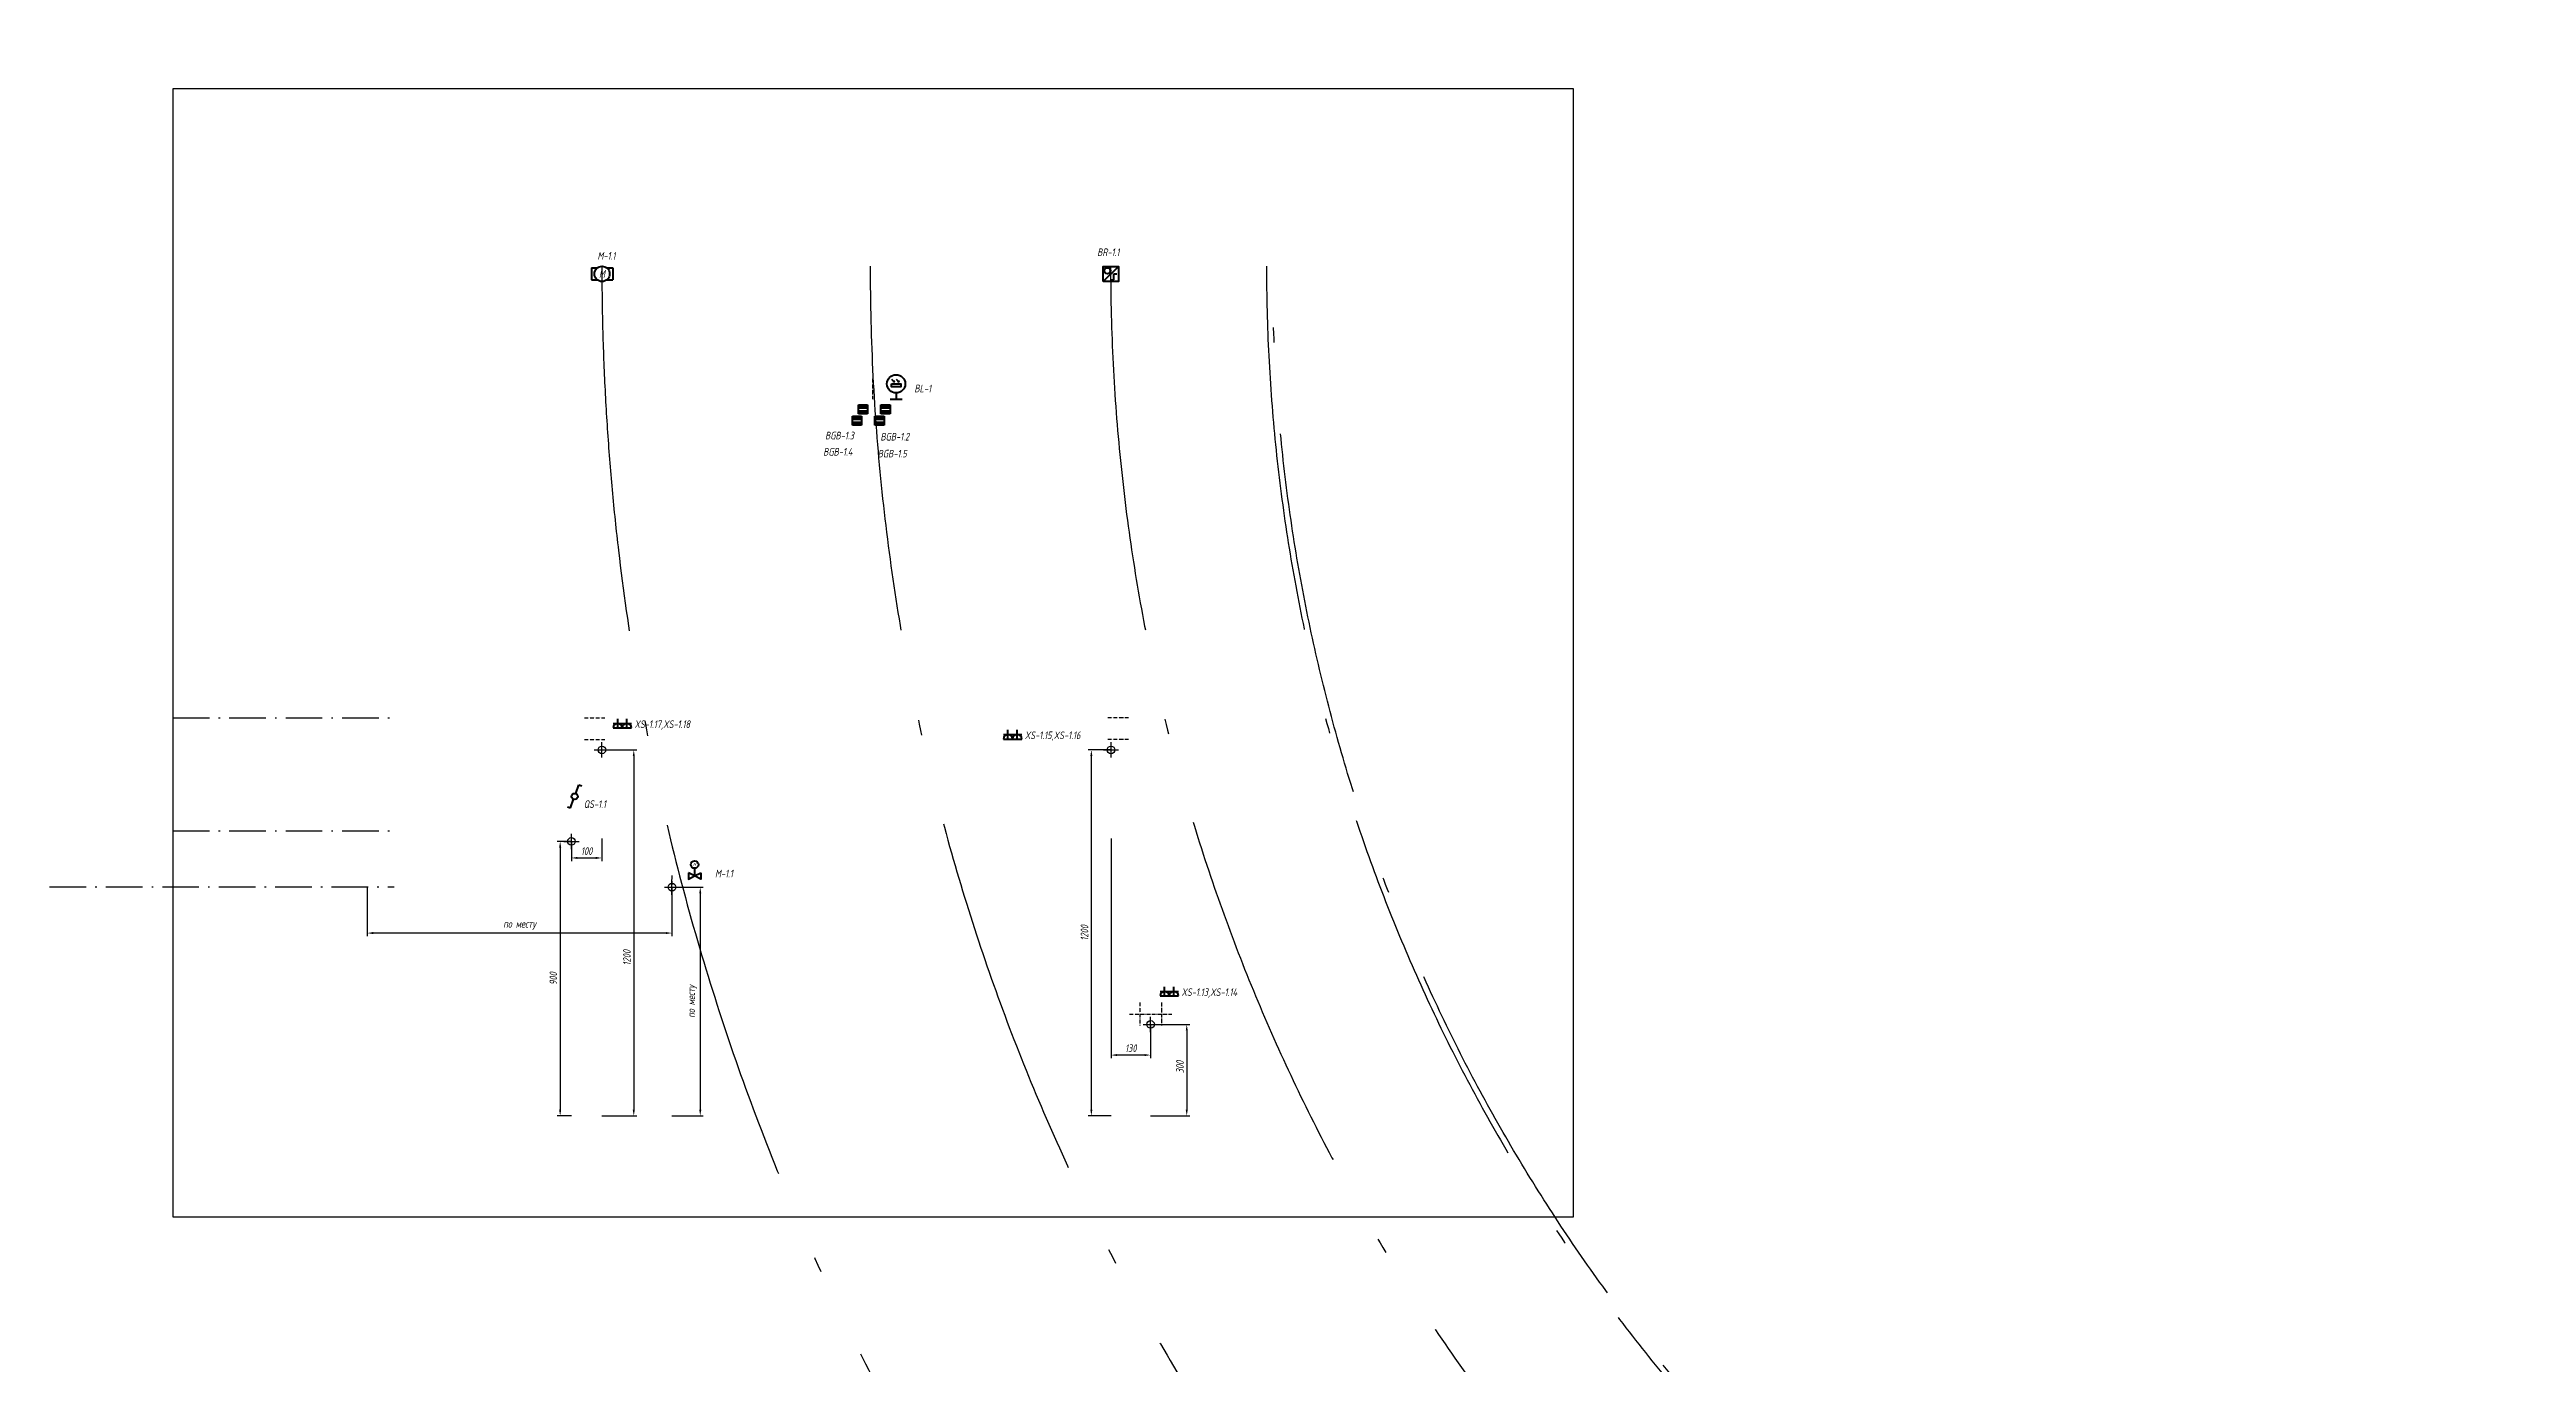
# Model space of a CAD drawing. Header units: millimetres. Extents: x -47065 to -19574, y -34741 to 8266.
# Drawn here: x -46610 to -38486, y -30433 to -26124 of the extents above; entities that cross this region are included whole.
import ezdxf
from ezdxf.enums import TextEntityAlignment as Align

# ---------------------------------------------------------------- set-up
doc = ezdxf.new("R2010")
doc.units = ezdxf.units.MM
doc.header["$PDMODE"] = 34
doc.header["$PDSIZE"] = 25
doc.linetypes.add('ACAD_ISO10W100', pattern=[18.5, 12, -3, 0.5, -3])
doc.linetypes.add('DASHED', pattern=[19.05, 12.7, -6.35])
doc.layers.add('02 ЭОМ и СС', color=7, linetype='Continuous')
doc.layers.add('11 Привязка размеры', color=7, linetype='Continuous')
doc.layers.add('100 noprint', color=1, linetype='Continuous', plot=False)
doc.styles.get("Standard").update_dxf_attribs({"font": ''})
doc.styles.add('ГОСТ-ISOCPEUR', font='isocpeui.ttf', dxfattribs={"width": 0.8})
doc.styles.get('Standard').set_extended_font_data('Ubuntu')
doc.dimstyles.new('ISO-25', dxfattribs={"dimtxt": 2.5, "dimasz": 2.5, "dimexe": 1.25, "dimexo": 0.625, "dimtad": 1, "dimtxsty": 'Standard', "dimcen": 2.5, "dimadec": 0, "dimazin": 0, "dimtfac": 1, "dimtmove": 0, "dimatfit": 3, "dimfxl": 1, "dimarcsym": 0})

# ---------------------------------------------------------------- blocks, each defined once
blk = doc.blocks.new('вентиль с электроприводом')
at = {"color": 0, "linetype": 'DASHED', "lineweight": -2}
blk.add_line((0, 2.5), (0, 0), dxfattribs=at)
at = {"color": 0, "lineweight": -2}
for points in [[(-2, 1), (-2, -1), (0, 0), (-2, 1)], [(2, 1), (2, -1), (0, 0), (2, 1)]]:
    blk.add_lwpolyline(points, dxfattribs=at)
blk.add_circle((0, 3.75), 1.25, dxfattribs=at)
at = {"color": 0, "lineweight": -2, "style": 'ГОСТ-ISOCPEUR', "width": 0.8}
blk.add_text('M', height=1, rotation=360, dxfattribs=at).set_placement((0, 3.75), align=Align.MIDDLE_CENTER)
blk = doc.blocks.new('геркон')
at = {"lineweight": -2}
for points in [[(3, 2), (3, 3), (0, 3), (0, 2)], [(3, 0), (3, 1), (0, 1), (0, 0)]]:
    blk.add_hatch(color=0, dxfattribs=at).paths.add_polyline_path(points)
at = {"color": 0, "lineweight": -2}
for p, q in [((0, 0), (0, 3)), ((0, 3), (3, 3)), ((0, 2), (3, 2)), ((0, 1), (3, 1)), ((3, 0), (0, 0)), ((3, 3), (3, 0))]:
    blk.add_line(p, q, dxfattribs=at)
blk = doc.blocks.new('фотоэлемент')
at = {"color": 0, "lineweight": -2}
for p, q in [((-2, 0), (2, 0)), ((-1.48, 6.52), (-0.51, 5.55)), ((-0.51, 5.55), (-1.02, 5.74)), ((-0.51, 5.55), (-0.7, 6.06)), ((0, 2), (0, 0)), ((0.02, 6.52), (0.99, 5.55)), ((0.99, 5.55), (0.48, 5.74)), ((0.99, 5.55), (0.8, 6.06))]:
    blk.add_line(p, q, dxfattribs=at)
blk.add_lwpolyline([(-1.5, 5), (1.5, 5), (1.5, 4), (-1.5, 4)], close=True, dxfattribs=at)
blk.add_circle((0, 5), 3, dxfattribs=at)
blk = doc.blocks.new('*D24')
at = {"layer": '11 Привязка размеры', "color": 0, "lineweight": -2, "transparency": 16777216}
for p, q in [((-42998.7, -29320.7), (-42870.2, -29320.7)), ((-42880.2, -29340.7), (-42880.2, -29600.7)), ((-42998.7, -29620.7), (-42870.2, -29620.7))]:
    blk.add_line(p, q, dxfattribs=at)
at = {"layer": '11 Привязка размеры', "color": 0, "transparency": 16777216}
for points in [[(-42876.9, -29340.7), (-42883.6, -29340.7), (-42880.2, -29320.7)], [(-42883.6, -29600.7), (-42876.9, -29600.7), (-42880.2, -29620.7)]]:
    blk.add_solid(points, dxfattribs=at)
at = {"layer": 'Defpoints', "color": 0, "transparency": 16777216}
for p in [(-42998.7, -29320.7), (-42998.7, -29620.7), (-42880.2, -29620.7)]:
    blk.add_point(p, dxfattribs=at)
at = {"layer": '11 Привязка размеры', "color": 0, "transparency": 16777216, "insert": (-42902.7, -29460.5), "char_height": 25, "attachment_point": 5, "rotation": 90, "style": 'ГОСТ-ISOCPEUR'}
blk.add_mtext('300', dxfattribs=at)
blk = doc.blocks.new('*D25')
at = {"layer": '11 Привязка размеры', "color": 0, "lineweight": -2, "transparency": 16777216}
for p, q in [((-43128.7, -28710.7), (-43128.7, -29431.4)), ((-42998.7, -29320.7), (-42998.7, -29431.4)), ((-43018.7, -29421.4), (-43108.7, -29421.4))]:
    blk.add_line(p, q, dxfattribs=at)
at = {"layer": '11 Привязка размеры', "color": 0, "transparency": 16777216}
for points in [[(-43108.7, -29418), (-43108.7, -29424.7), (-43128.7, -29421.4)], [(-43018.7, -29424.7), (-43018.7, -29418), (-42998.7, -29421.4)]]:
    blk.add_solid(points, dxfattribs=at)
at = {"layer": 'Defpoints', "color": 0, "transparency": 16777216}
for p in [(-43128.7, -28710.7), (-42998.7, -29320.7), (-43128.7, -29421.4)]:
    blk.add_point(p, dxfattribs=at)
at = {"layer": '11 Привязка размеры', "color": 0, "transparency": 16777216, "insert": (-43063.7, -29398.9), "char_height": 25, "attachment_point": 5, "style": 'ГОСТ-ISOCPEUR'}
blk.add_mtext('130', dxfattribs=at)
blk = doc.blocks.new('*D26')
at = {"layer": '11 Привязка размеры', "color": 0, "lineweight": -2, "transparency": 16777216}
for p, q in [((-43128.7, -28420.7), (-43203.2, -28420.7)), ((-43193.2, -29600.7), (-43193.2, -28440.7)), ((-43128.7, -29620.7), (-43203.2, -29620.7))]:
    blk.add_line(p, q, dxfattribs=at)
at = {"layer": '11 Привязка размеры', "color": 0, "transparency": 16777216}
for points in [[(-43189.8, -28440.7), (-43196.5, -28440.7), (-43193.2, -28420.7)], [(-43196.5, -29600.7), (-43189.8, -29600.7), (-43193.2, -29620.7)]]:
    blk.add_solid(points, dxfattribs=at)
at = {"layer": 'Defpoints', "color": 0, "transparency": 16777216}
for p in [(-43193.2, -28420.7), (-43128.7, -28420.7), (-43128.7, -29620.7)]:
    blk.add_point(p, dxfattribs=at)
at = {"layer": '11 Привязка размеры', "color": 0, "transparency": 16777216, "insert": (-43215.7, -29020.7), "char_height": 25, "attachment_point": 5, "rotation": 90, "style": 'ГОСТ-ISOCPEUR'}
blk.add_mtext('1200', dxfattribs=at)
blk = doc.blocks.new('*D27')
at = {"layer": '11 Привязка размеры', "color": 0, "lineweight": -2, "transparency": 16777216}
for p, q in [((-44798.7, -28420.7), (-44684.1, -28420.7)), ((-44694.1, -28440.7), (-44694.1, -29600.7)), ((-44798.7, -29620.7), (-44684.1, -29620.7))]:
    blk.add_line(p, q, dxfattribs=at)
at = {"layer": '11 Привязка размеры', "color": 0, "transparency": 16777216}
for points in [[(-44690.7, -28440.7), (-44697.4, -28440.7), (-44694.1, -28420.7)], [(-44697.4, -29600.7), (-44690.7, -29600.7), (-44694.1, -29620.7)]]:
    blk.add_solid(points, dxfattribs=at)
at = {"layer": 'Defpoints', "color": 0, "transparency": 16777216}
for p in [(-44798.7, -28420.7), (-44798.7, -29620.7), (-44694.1, -29620.7)]:
    blk.add_point(p, dxfattribs=at)
at = {"layer": '11 Привязка размеры', "color": 0, "transparency": 16777216, "insert": (-44716.6, -29102.1), "char_height": 25, "attachment_point": 5, "rotation": 90, "style": 'ГОСТ-ISOCPEUR'}
blk.add_mtext('1200', dxfattribs=at)
blk = doc.blocks.new('*D28')
at = {"layer": '11 Привязка размеры', "color": 0, "lineweight": -2, "transparency": 16777216}
for p, q in [((-45568.7, -28870.7), (-45568.7, -29031.3)), ((-44568.7, -28870.7), (-44568.7, -29031.3)), ((-44588.7, -29021.3), (-45548.7, -29021.3))]:
    blk.add_line(p, q, dxfattribs=at)
at = {"layer": '11 Привязка размеры', "color": 0, "transparency": 16777216}
for points in [[(-45548.7, -29017.9), (-45548.7, -29024.6), (-45568.7, -29021.3)], [(-44588.7, -29024.6), (-44588.7, -29017.9), (-44568.7, -29021.3)]]:
    blk.add_solid(points, dxfattribs=at)
at = {"layer": 'Defpoints', "color": 0, "transparency": 16777216}
for p in [(-45568.7, -28870.7), (-44568.7, -28870.7), (-45568.7, -29021.3)]:
    blk.add_point(p, dxfattribs=at)
at = {"layer": '11 Привязка размеры', "color": 0, "transparency": 16777216, "insert": (-45068.7, -28994.6), "char_height": 25, "attachment_point": 5, "style": 'ГОСТ-ISOCPEUR'}
blk.add_mtext('по месту', dxfattribs=at)
blk = doc.blocks.new('*D29')
at = {"layer": '11 Привязка размеры', "color": 0, "lineweight": -2, "transparency": 16777216}
for p, q in [((-44568.7, -28870.7), (-44466, -28870.7)), ((-44476, -28890.7), (-44476, -29600.7)), ((-44568.7, -29620.7), (-44466, -29620.7))]:
    blk.add_line(p, q, dxfattribs=at)
at = {"layer": '11 Привязка размеры', "color": 0, "transparency": 16777216}
for points in [[(-44472.6, -28890.7), (-44479.3, -28890.7), (-44476, -28870.7)], [(-44479.3, -29600.7), (-44472.6, -29600.7), (-44476, -29620.7)]]:
    blk.add_solid(points, dxfattribs=at)
at = {"layer": 'Defpoints', "color": 0, "transparency": 16777216}
for p in [(-44568.7, -28870.7), (-44568.7, -29620.7), (-44476, -29620.7)]:
    blk.add_point(p, dxfattribs=at)
at = {"layer": '11 Привязка размеры', "color": 0, "transparency": 16777216, "insert": (-44502.6, -29245.7), "char_height": 25, "attachment_point": 5, "rotation": 90, "style": 'ГОСТ-ISOCPEUR'}
blk.add_mtext('по месту', dxfattribs=at)
blk = doc.blocks.new('*D30')
at = {"layer": '11 Привязка размеры', "color": 0, "lineweight": -2, "transparency": 16777216}
for p, q in [((-44898.7, -28720.8), (-44898.7, -28785)), ((-44798.7, -28710.7), (-44798.7, -28785)), ((-44878.7, -28775), (-44818.7, -28775))]:
    blk.add_line(p, q, dxfattribs=at)
at = {"layer": '11 Привязка размеры', "color": 0, "transparency": 16777216}
for points in [[(-44878.7, -28771.6), (-44878.7, -28778.3), (-44898.7, -28775)], [(-44818.7, -28778.3), (-44818.7, -28771.6), (-44798.7, -28775)]]:
    blk.add_solid(points, dxfattribs=at)
at = {"layer": 'Defpoints', "color": 0, "transparency": 16777216}
for p in [(-44898.7, -28720.8), (-44798.7, -28710.7), (-44798.7, -28775)]:
    blk.add_point(p, dxfattribs=at)
at = {"layer": '11 Привязка размеры', "color": 0, "transparency": 16777216, "insert": (-44848.7, -28752.5), "char_height": 25, "attachment_point": 5, "style": 'ГОСТ-ISOCPEUR'}
blk.add_mtext('100', dxfattribs=at)
blk = doc.blocks.new('*D31')
at = {"layer": '11 Привязка размеры', "color": 0, "lineweight": -2, "transparency": 16777216}
for p, q in [((-44898.7, -28720.8), (-44945.5, -28720.8)), ((-44935.5, -28740.8), (-44935.5, -29600.7)), ((-44898.7, -29620.7), (-44945.5, -29620.7))]:
    blk.add_line(p, q, dxfattribs=at)
at = {"layer": '11 Привязка размеры', "color": 0, "transparency": 16777216}
for points in [[(-44932.2, -28740.8), (-44938.9, -28740.8), (-44935.5, -28720.8)], [(-44938.9, -29600.7), (-44932.2, -29600.7), (-44935.5, -29620.7)]]:
    blk.add_solid(points, dxfattribs=at)
at = {"layer": 'Defpoints', "color": 0, "transparency": 16777216}
for p in [(-44898.7, -28720.8), (-44935.5, -29620.7), (-44898.7, -29620.7)]:
    blk.add_point(p, dxfattribs=at)
at = {"layer": '11 Привязка размеры', "color": 0, "transparency": 16777216, "insert": (-44958, -29170.7), "char_height": 25, "attachment_point": 5, "rotation": 90, "style": 'ГОСТ-ISOCPEUR'}
blk.add_mtext('900', dxfattribs=at)
blk = doc.blocks.new('розетка скрытая трехполюсная')
at = {"color": 0, "lineweight": -2}
for p, q in [((-1.5, 1.5), (1.5, 1.5)), ((-1.5, 0), (1.5, 0)), ((0, 0), (0, 3))]:
    blk.add_line(p, q, dxfattribs=at)
blk.add_arc((0, 0), 1.5, 0, 180, dxfattribs=at)
blk = doc.blocks.new('кнопка жалюзи')
at = {"color": 0, "lineweight": -2}
for p, q in [((0.35, 0.94), (1.39, 3.78)), ((1.39, 3.78), (2.34, 3.45)), ((-2.34, -3.45), (-1.39, -3.78)), ((-1.39, -3.78), (-0.35, -0.94))]:
    blk.add_line(p, q, dxfattribs=at)
blk.add_circle((0, 0), 1, dxfattribs=at)
blk = doc.blocks.new('энкодер')
at = {"color": 0, "lineweight": -2}
for p, q in [((0, 0), (5, 5)), ((2.43, 3.56), (2.2, 3.9)), ((2.43, 3.56), (2.66, 3.9)), ((2.48, 0.56), (3.48, 0.56)), ((3.48, 0.56), (3.48, 2.56)), ((3.48, 2.56), (4.48, 2.56))]:
    blk.add_line(p, q, dxfattribs=at)
blk.add_lwpolyline([(0, 0), (0, 5), (5, 5), (5, 0)], close=True, dxfattribs=at)
blk.add_circle((1.43, 3.56), 1, dxfattribs=at)
blk = doc.blocks.new('электродвигатель')
at = {"color": 0, "lineweight": -2}
for p, q in [((0, 4), (0, 0)), ((0, 4), (2, 4)), ((0, 0), (2, 0)), ((5, 4), (7, 4)), ((5, 0), (7, 0)), ((7, 4), (7, 0))]:
    blk.add_line(p, q, dxfattribs=at)
blk.add_circle((3.5, 2), 2.5, dxfattribs=at)
at = {"color": 0, "lineweight": -2, "style": 'ГОСТ-ISOCPEUR', "width": 0.8}
blk.add_text('M', height=2.5, rotation=360, dxfattribs=at).set_placement((3.5, 2), align=Align.MIDDLE_CENTER)

msp = doc.modelspace()

# ---------------------------------------------------------------- linework, layer by layer
at = {"layer": '02 ЭОМ и СС', "color": 1, "linetype": 'ACAD_ISO10W100', "ltscale": 10, "flags": 128}
msp.add_lwpolyline([(-46205.8, -28315.6), (-45480, -28315.6)], dxfattribs=at)
at = {"layer": '02 ЭОМ и СС', "linetype": 'ACAD_ISO10W100', "ltscale": 10, "flags": 128}
for points in [[(-46205.8, -28686), (-45480, -28686)], [(-46610.4, -28870), (-45480, -28870)]]:
    msp.add_lwpolyline(points, dxfattribs=at)
at = {"layer": '100 noprint', "color": 1, "linetype": 'ACAD_ISO10W100', "lineweight": -2, "ltscale": 100}
for points in [[(-28985.2, -20814.1), (-28985.2, -26834.2, -1), (-44798.7, -26834.2)], [(-29865.2, -20814.1), (-29865.2, -26834.2, -1), (-43918.7, -26834.2)], [(-30653.9, -20814.1), (-30653.9, -26834.2, -1), (-43130, -26834.2)], [(-31165.2, -20814.1), (-31165.2, -26834.2, -1), (-42618.7, -26834.2)]]:
    msp.add_lwpolyline(points, format="xyb", dxfattribs=at)
at = {"layer": '100 noprint', "color": 1, "linetype": 'ACAD_ISO10W100', "lineweight": -2, "ltscale": 100, "flags": 128}
msp.add_lwpolyline([(-31185.2, -20814.1), (-31185.2, -26834.2, -1), (-42598.7, -26834.2)], format="xyb", dxfattribs=at)
at = {"layer": '100 noprint', "lineweight": -2}
msp.add_lwpolyline([(-46205.8, -26252.8), (-46205.8, -29951.6), (-41611.7, -29951.6), (-41611.7, -26252.8)], close=True, dxfattribs=at)
at = {"layer": '11 Привязка размеры', "linetype": 'ACAD_ISO10W100'}
for p, q in [((-43910.7, -27203.7), (-43910.7, -27270.7)), ((-43910.7, -27203.7), (-43910.7, -27270.7)), ((-44855.7, -28315.7), (-44788.7, -28315.7)), ((-44855.7, -28315.7), (-44788.7, -28315.7)), ((-43071.7, -28315.7), (-43138.7, -28315.7)), ((-43071.7, -28315.7), (-43138.7, -28315.7)), ((-44855.7, -28386.7), (-44788.7, -28386.7)), ((-44855.7, -28386.7), (-44788.7, -28386.7)), ((-43071.7, -28386.7), (-43138.7, -28386.7)), ((-43071.7, -28386.7), (-43138.7, -28386.7)), ((-44568.7, -28832.8), (-44568.7, -28908.6)), ((-44568.7, -28832.8), (-44568.7, -28908.6)), ((-42963.2, -29248.6), (-42963.2, -29324.4)), ((-42963.2, -29248.6), (-42963.2, -29324.4)), ((-43068.2, -29286.7), (-42929.2, -29286.7)), ((-43068.2, -29286.7), (-42929.2, -29286.7)), ((-43034.2, -29248.8), (-43034.2, -29324.6)), ((-43034.2, -29248.8), (-43034.2, -29324.6))]:
    msp.add_line(p, q, dxfattribs=at)
at = {"layer": '11 Привязка размеры', "lineweight": -2}
for p in [(-44798.7, -28420.7), (-44798.7, -28420.7), (-43128.7, -28420.7), (-43128.7, -28420.7), (-44898.7, -28720.8), (-44898.7, -28720.8), (-44568.7, -28870.8), (-44568.7, -28870.8), (-42998.7, -29320.7), (-42998.7, -29320.7)]:
    msp.add_point(p, dxfattribs=at)

# ---------------------------------------------------------------- block references
at = {"layer": '02 ЭОМ и СС', "lineweight": 40, "xscale": 10, "yscale": 10, "zscale": 10}
for name, p in [('электродвигатель', (-44833.2, -26879.7)), ('энкодер', (-43154.6, -26885)), ('фотоэлемент', (-43833.5, -27270.3)), ('геркон', (-43957.2, -27318.9)), ('геркон', (-43883.5, -27318.9)), ('геркон', (-43976.8, -27355.9)), ('геркон', (-43903.2, -27355.9)), ('кнопка жалюзи', (-44887.8, -28573.1))]:
    msp.add_blockref(name, p, dxfattribs=at)
at = {"layer": '02 ЭОМ и СС', "color": 1, "lineweight": 40, "xscale": 10, "yscale": 10, "zscale": 10}
for p in [(-44746.9, -28348.8), (-44716.9, -28348.8), (-43466.6, -28385.2), (-43436.6, -28385.2), (-42952.7, -29227.5), (-42922.7, -29227.5)]:
    msp.add_blockref('розетка скрытая трехполюсная', p, dxfattribs=at)
at = {"layer": '02 ЭОМ и СС', "color": 2, "lineweight": 40, "xscale": 10, "yscale": 10, "zscale": 10}
msp.add_blockref('вентиль с электроприводом', (-44494.5, -28834), dxfattribs=at)

# ---------------------------------------------------------------- texts
at = {"layer": '02 ЭОМ и СС', "linetype": 'Continuous', "style": 'ГОСТ-ISOCPEUR', "width": 0.8}
for s, p in [('M-1.1', (-44754.2, -26813.3)), ('BR-1.1', (-43100.9, -26801.3)), ('BL-1', (-43718.6, -27248.1)), ('BGB-1.3', (-43971.8, -27402.4)), ('BGB-1.4', (-43977, -27455.7)), ('BGB-1.5', (-43798.7, -27461.7)), ('BGB-1.2', (-43790.7, -27406.2)), ('M-1.1', (-44368.6, -28838.6))]:
    msp.add_text(s, height=25, dxfattribs=at).set_placement(p, align=Align.RIGHT)
for s, p in [('XS-1.17,XS-1.18', (-44691.9, -28348.8)), ('XS-1.15,XS-1.16', (-43411.6, -28385.2)), ('QS-1.1', (-44858, -28610.9)), ('XS-1.13,XS-1.14', (-42897.7, -29227.5))]:
    msp.add_text(s, height=25, dxfattribs=at).set_placement(p)

# ---------------------------------------------------------------- dimensions: what is measured, and where the dimension line sits
at = {"layer": '11 Привязка размеры'}
for base, p1, p2, picture, middle in [((-44694.1, -29620.7), (-44798.7, -28420.7), (-44798.7, -29620.7), '*D27', (-44694.1, -29102.1)), ((-43193.2, -28420.7), (-43128.7, -29620.7), (-43128.7, -28420.7), '*D26', (-43193.2, -29020.7)), ((-42880.2, -29620.7), (-42998.7, -29320.7), (-42998.7, -29620.7), '*D24', (-42880.2, -29460.5))]:
    dim = msp.add_linear_dim(base=base, p1=p1, p2=p2, angle=90, dimstyle='ISO-25', override={"dimtxt": 25, "dimasz": 20, "dimexe": 10, "dimexo": 0, "dimgap": 10, "dimdec": 0, "dimtxsty": 'ГОСТ-ISOCPEUR'}, dxfattribs=at)
    dim.commit()
    dim.dimension.update_dxf_attribs({"geometry": picture, "text_midpoint": middle, "dimtype": 160})
dim = msp.add_linear_dim(base=(-44935.5, -29620.7), p1=(-44898.7, -28720.8), p2=(-44898.7, -29620.7), angle=90, dimstyle='ISO-25', override={"dimtxt": 25, "dimasz": 20, "dimexe": 10, "dimexo": 0, "dimgap": 10, "dimdec": 0, "dimtxsty": 'ГОСТ-ISOCPEUR'}, dxfattribs=at)
dim.commit()
dim.dimension.update_dxf_attribs({"geometry": '*D31', "text_midpoint": (-44958, -29170.7)})
for base, p1, p2, picture, middle in [((-44798.7, -28775), (-44898.7, -28720.8), (-44798.7, -28710.7), '*D30', (-44848.7, -28752.5)), ((-43128.7, -29421.4), (-42998.7, -29320.7), (-43128.7, -28710.7), '*D25', (-43063.7, -29398.9))]:
    dim = msp.add_linear_dim(base=base, p1=p1, p2=p2, dimstyle='ISO-25', override={"dimtxt": 25, "dimasz": 20, "dimexe": 10, "dimexo": 0, "dimgap": 10, "dimdec": 0, "dimtxsty": 'ГОСТ-ISOCPEUR'}, dxfattribs=at)
    dim.commit()
    dim.dimension.update_dxf_attribs({"geometry": picture, "text_midpoint": middle})
dim = msp.add_linear_dim(base=(-45568.7, -29021.3), p1=(-44568.7, -28870.7), p2=(-45568.7, -28870.7), text='по месту', dimstyle='ISO-25', override={"dimtxt": 25, "dimasz": 20, "dimexe": 10, "dimexo": 0, "dimgap": 10, "dimdec": 0, "dimtxsty": 'ГОСТ-ISOCPEUR'}, dxfattribs=at)
dim.commit()
dim.dimension.update_dxf_attribs({"geometry": '*D28', "text_midpoint": (-45068.7, -29021.3), "dimtype": 160})
dim = msp.add_linear_dim(base=(-44476, -29620.7), p1=(-44568.7, -28870.7), p2=(-44568.7, -29620.7), angle=90, text='по месту', dimstyle='ISO-25', override={"dimtxt": 25, "dimasz": 20, "dimexe": 10, "dimexo": 0, "dimgap": 10, "dimdec": 0, "dimtxsty": 'ГОСТ-ISOCPEUR'}, dxfattribs=at)
dim.commit()
dim.dimension.update_dxf_attribs({"geometry": '*D29', "text_midpoint": (-44502.6, -29245.7)})

doc.saveas('drawing.dxf')
